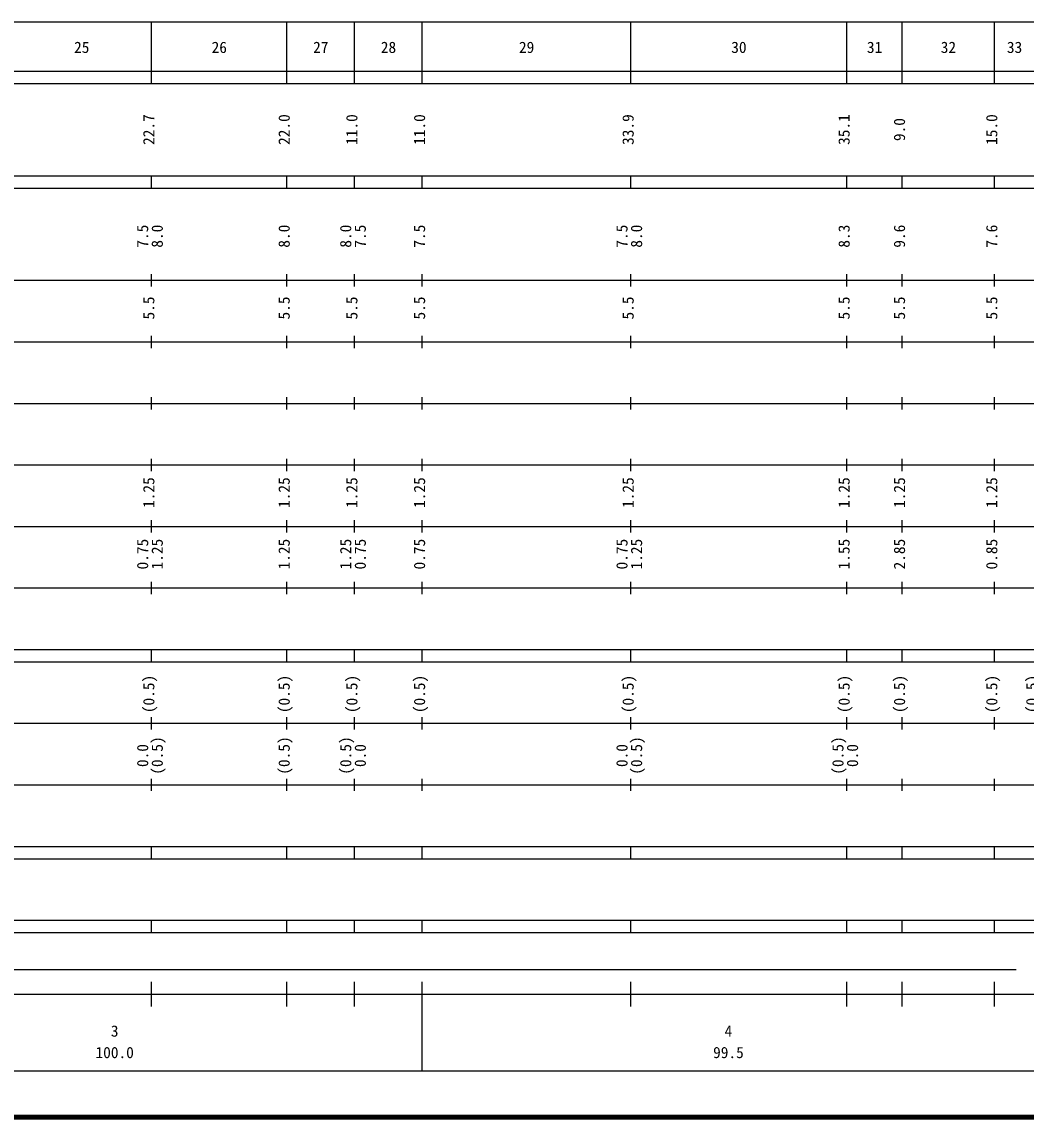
# Model space of a CAD drawing. Units: millimetres on the paper, enlarged 1000 times. Extents: x 40000 to 680000, y 20000 to 380000.
# Drawn here: x 302922 to 466125, y 20000 to 198000 of the extents above; entities that cross this region are included whole.
import ezdxf
from ezdxf.enums import TextEntityAlignment as Align

# ---------------------------------------------------------------- set-up
doc = ezdxf.new("R2010")
doc.units = ezdxf.units.MM
doc.header["$LTSCALE"] = 1000
doc.layers.add('M-TTL', color=2, linetype='Continuous', lineweight=140)
doc.layers.add('M-TTL-BAND', color=7, linetype='Continuous', lineweight=25)
doc.styles.add('ＭＳ ゴシック', font='')
doc.styles.get('ＭＳ ゴシック').set_extended_font_data('MS Gothic')

msp = doc.modelspace()

# ---------------------------------------------------------------- linework, layer by layer
at = {"layer": 'M-TTL'}
msp.add_line((40000, 20000), (680000, 20000), dxfattribs=at)
at = {"layer": 'M-TTL-BAND'}
for p, q in [((68000, 198000), (579000, 198000)), ((324000, 188000), (324000, 198000)), ((346000, 188000), (346000, 198000)), ((357000, 188000), (357000, 198000)), ((368000, 188000), (368000, 198000)), ((401900, 188000), (401900, 198000)), ((437000, 188000), (437000, 198000)), ((446000, 188000), (446000, 198000)), ((461000, 188000), (461000, 198000)), ((40000, 190000), (579000, 190000)), ((40000, 188000), (579000, 188000)), ((40000, 173000), (579000, 173000)), ((324000, 171000), (324000, 173000)), ((346000, 171000), (346000, 173000)), ((357000, 171000), (357000, 173000)), ((368000, 171000), (368000, 173000)), ((401900, 171000), (401900, 173000)), ((437000, 171000), (437000, 173000)), ((446000, 171000), (446000, 173000)), ((461000, 171000), (461000, 173000)), ((40000, 171000), (579000, 171000)), ((324000, 155000), (324000, 157000)), ((346000, 155000), (346000, 157000)), ((357000, 155000), (357000, 157000)), ((368000, 155000), (368000, 157000)), ((401900, 155000), (401900, 157000)), ((437000, 155000), (437000, 157000)), ((446000, 155000), (446000, 157000)), ((461000, 155000), (461000, 157000)), ((40000, 156000), (579000, 156000)), ((46000, 146000), (579000, 146000)), ((324000, 145000), (324000, 147000)), ((346000, 145000), (346000, 147000)), ((357000, 145000), (357000, 147000)), ((368000, 145000), (368000, 147000)), ((401900, 145000), (401900, 147000)), ((437000, 145000), (437000, 147000)), ((446000, 145000), (446000, 147000)), ((461000, 145000), (461000, 147000)), ((52000, 136000), (579000, 136000)), ((324000, 135000), (324000, 137000)), ((346000, 135000), (346000, 137000)), ((357000, 135000), (357000, 137000)), ((368000, 135000), (368000, 137000)), ((401900, 135000), (401900, 137000)), ((437000, 135000), (437000, 137000)), ((446000, 135000), (446000, 137000)), ((461000, 135000), (461000, 137000)), ((324000, 125000), (324000, 127000)), ((346000, 125000), (346000, 127000)), ((357000, 125000), (357000, 127000)), ((368000, 125000), (368000, 127000)), ((401900, 125000), (401900, 127000)), ((437000, 125000), (437000, 127000)), ((446000, 125000), (446000, 127000)), ((461000, 125000), (461000, 127000)), ((46000, 126000), (579000, 126000)), ((52000, 116000), (579000, 116000)), ((324000, 115000), (324000, 117000)), ((346000, 115000), (346000, 117000)), ((357000, 115000), (357000, 117000)), ((368000, 115000), (368000, 117000)), ((401900, 115000), (401900, 117000)), ((437000, 115000), (437000, 117000)), ((446000, 115000), (446000, 117000)), ((461000, 115000), (461000, 117000)), ((324000, 105000), (324000, 107000)), ((346000, 105000), (346000, 107000)), ((357000, 105000), (357000, 107000)), ((368000, 105000), (368000, 107000)), ((401900, 105000), (401900, 107000)), ((437000, 105000), (437000, 107000)), ((446000, 105000), (446000, 107000)), ((461000, 105000), (461000, 107000)), ((46000, 106000), (579000, 106000)), ((40000, 96000), (579000, 96000)), ((324000, 94000), (324000, 96000)), ((346000, 94000), (346000, 96000)), ((357000, 94000), (357000, 96000)), ((368000, 94000), (368000, 96000)), ((401900, 94000), (401900, 96000)), ((437000, 94000), (437000, 96000)), ((446000, 94000), (446000, 96000)), ((461000, 94000), (461000, 96000)), ((40000, 94000), (579000, 94000)), ((49000, 84000), (579000, 84000)), ((324000, 83000), (324000, 85000)), ((346000, 83000), (346000, 85000)), ((357000, 83000), (357000, 85000)), ((368000, 83000), (368000, 85000)), ((401900, 83000), (401900, 85000)), ((437000, 83000), (437000, 85000)), ((446000, 83000), (446000, 85000)), ((461000, 83000), (461000, 85000)), ((324000, 73000), (324000, 75000)), ((346000, 73000), (346000, 75000)), ((357000, 73000), (357000, 75000)), ((368000, 73000), (368000, 75000)), ((401900, 73000), (401900, 75000)), ((437000, 73000), (437000, 75000)), ((446000, 73000), (446000, 75000)), ((461000, 73000), (461000, 75000)), ((40000, 74000), (579000, 74000)), ((40000, 64000), (579000, 64000)), ((324000, 62000), (324000, 64000)), ((346000, 62000), (346000, 64000)), ((357000, 62000), (357000, 64000)), ((368000, 62000), (368000, 64000)), ((401900, 62000), (401900, 64000)), ((437000, 62000), (437000, 64000)), ((446000, 62000), (446000, 64000)), ((461000, 62000), (461000, 64000)), ((40000, 62000), (579000, 62000)), ((40000, 52000), (579000, 52000)), ((324000, 50000), (324000, 52000)), ((346000, 50000), (346000, 52000)), ((357000, 50000), (357000, 52000)), ((368000, 50000), (368000, 52000)), ((401900, 50000), (401900, 52000)), ((437000, 50000), (437000, 52000)), ((446000, 50000), (446000, 52000)), ((461000, 50000), (461000, 52000)), ((40000, 50000), (579000, 50000)), ((71000, 44000), (464500, 44000)), ((324000, 38000), (324000, 42000)), ((346000, 38000), (346000, 42000)), ((357000, 38000), (357000, 42000)), ((368000, 27500), (368000, 42000)), ((401900, 38000), (401900, 42000)), ((437000, 38000), (437000, 42000)), ((446000, 38000), (446000, 42000)), ((461000, 38000), (461000, 42000)), ((40000, 40000), (579000, 40000)), ((68000, 27500), (579000, 27500))]:
    msp.add_line(p, q, dxfattribs=at)

# ---------------------------------------------------------------- texts
at = {"layer": 'M-TTL-BAND', "style": 'ＭＳ ゴシック'}
for s, p in [('25', (312650, 192405)), ('26', (335000, 192405)), ('27', (351500, 192405)), ('28', (362500, 192405)), ('29', (384950, 192405)), ('30', (419450, 192405)), ('31', (441500, 192405)), ('32', (453500, 192405)), ('33', (464250, 192405)), ('3', (318000, 32523)), ('4', (417750, 32523)), ('100.0', (318000, 29033)), ('99.5', (417750, 29033))]:
    msp.add_text(s, height=1833, dxfattribs=at).set_placement(p, align=Align.BOTTOM_CENTER)
for s, p in [('22.7', (325000, 180500)), ('22.0', (347000, 180500)), ('11.0', (358000, 180500)), ('11.0', (369000, 180500)), ('33.9', (402900, 180500)), ('35.1', (438000, 180500)), ('9.0', (447000, 180500)), ('15.0', (462000, 180500)), ('7.5', (324000, 163174)), ('8.0', (326370, 163174)), ('8.0', (347000, 163174)), ('8.0', (357000, 163174)), ('7.5', (359370, 163174)), ('7.5', (369000, 163174)), ('7.5', (401900, 163174)), ('8.0', (404270, 163174)), ('8.3', (438000, 163174)), ('9.6', (447000, 163174)), ('7.6', (462000, 163174)), ('5.5', (325000, 151500)), ('5.5', (347000, 151500)), ('5.5', (358000, 151500)), ('5.5', (369000, 151500)), ('5.5', (402900, 151500)), ('5.5', (438000, 151500)), ('5.5', (447000, 151500)), ('5.5', (462000, 151500)), ('1.25', (325000, 121500)), ('1.25', (347000, 121500)), ('1.25', (358000, 121500)), ('1.25', (369000, 121500)), ('1.25', (402900, 121500)), ('1.25', (438000, 121500)), ('1.25', (447000, 121500)), ('1.25', (462000, 121500)), ('0.75', (324000, 111500)), ('1.25', (326370, 111500)), ('1.25', (347000, 111500)), ('1.25', (357000, 111500)), ('0.75', (359370, 111500)), ('0.75', (369000, 111500)), ('0.75', (401900, 111500)), ('1.25', (404270, 111500)), ('1.55', (438000, 111500)), ('2.85', (447000, 111500)), ('0.85', (462000, 111500)), ('(0.5)', (325000, 88764)), ('(0.5)', (347000, 88764)), ('(0.5)', (358000, 88764)), ('(0.5)', (369000, 88764)), ('(0.5)', (402900, 88764)), ('(0.5)', (438000, 88764)), ('(0.5)', (447000, 88764)), ('(0.5)', (462000, 88764)), ('(0.5)', (468500, 88764)), ('0.0', (324000, 78764)), ('(0.5)', (326370, 78764)), ('(0.5)', (347000, 78764)), ('(0.5)', (357000, 78764)), ('0.0', (359370, 78764)), ('0.0', (401900, 78764)), ('(0.5)', (404270, 78764)), ('(0.5)', (437000, 78764)), ('0.0', (439370, 78764))]:
    msp.add_text(s, height=1833, rotation=90, dxfattribs=at).set_placement(p, align=Align.BOTTOM_CENTER)

doc.saveas('drawing.dxf')
